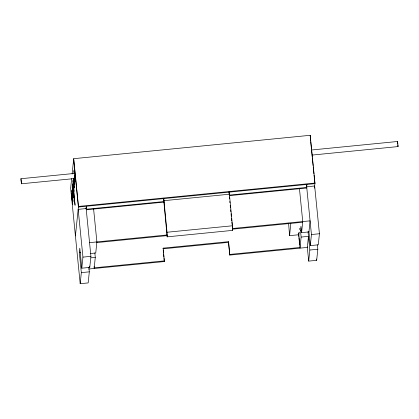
<?xml version="1.0" encoding="UTF-8"?>
<svg xmlns="http://www.w3.org/2000/svg" width="419" height="419" viewBox="0 0 419 419"><rect width="100%" height="100%" fill="white"/><g stroke="black" fill="none" stroke-linecap="round" stroke-linejoin="round"><path stroke-width="0.63" d="M71.649 178.546L70.654 188.178L80.191 283.7L88.168 282.914L89.315 271.837L88.859 267.306M72.115 174.047L73.707 158.675L310.191 135.3L314.957 183.061L314.433 188.152M75.42 235.939L78.473 206.436L73.707 158.675M80.191 283.7L81.333 272.628L79.332 252.563L79.788 248.132L81.794 268.197L89.771 267.406L90.918 256.334L86.131 208.4M86.125 208.814L86.387 206.248M86.136 207.3L86.272 209.788L164.332 202.073M81.794 268.197L82.936 257.125L78.17 209.359L86.146 208.573M94.144 268.49L95.286 257.418L94.841 252.961M163.153 248.153L163.08 248.818L228.507 242.35L228.575 241.684L163.153 248.153L164.353 261.55L88.634 269.035M232.33 226.574L232.576 230.387L167.155 236.85L163.567 198.465M299.988 248.142L301.135 237.07L308.473 236.342L307.331 247.419L229.78 255.082L228.575 241.684M288.586 223.217L289.566 235.656L299.14 234.708M289.566 235.656L290.838 223.353M299.276 233.414L299.407 232.116M299.674 229.528L299.81 228.235M310.191 135.3L310.579 140.412M301.135 237.07L300.502 230.701L300.957 226.27L301.591 232.639L308.934 231.911L310.076 220.839L232.524 228.507L232.456 229.167L302.67 222.227M301.591 232.639L302.738 221.562L299.449 188.618M306.65 187.015L306.918 184.444M306.535 184.208L306.797 187.99L229.387 195.642M317.366 244.717L317.822 249.247L316.675 260.325L308.698 261.11L309.84 250.038L308.028 231.885M306.677 186.774L314.659 185.984L319.425 233.744L318.278 244.822L310.301 245.607L311.443 234.535L306.661 186.596M75.446 178.468L21.448 183.773L20.95 178.719L74.283 173.445M311.684 149.976L397.542 141.491L397.809 143.811M312.197 155.067L398.05 146.577L397.542 141.491M78.473 206.436L314.957 183.061M86.324 209.233L163.74 201.581M229.444 195.086L306.855 187.434M167.024 232.246L232.451 225.778L229.397 194.217L163.97 200.68L167.024 232.246L167.155 236.85M89.551 242.638L167.102 234.97L167.034 235.635L96.82 242.58M79.332 252.563L80.558 252.442M300.502 230.701L301.722 230.581M90.237 253.532L95.747 252.987L96.889 241.915L93.599 208.966M82.936 257.125L90.918 256.334M311.443 234.535L319.425 233.744M91.007 257.842L95.286 257.418M164.421 260.885L94.212 267.83L94.081 266.536M229.848 254.422L300.056 247.477L298.574 232.618M81.333 272.628L89.315 271.837M309.84 250.038L317.822 249.247M398.05 146.577L397.846 144.906M20.95 178.719L21.458 183.805M73.409 178.106L74.346 188.068L73.367 178.609M229.298 193.934L229.23 193.348L229.324 194.259M229.287 194.023L229.355 194.615L229.172 191.724M163.871 200.397L163.808 199.816L163.902 200.722M163.86 200.486L163.929 201.078L163.75 198.192M310.709 141.706L311.417 148.803M311.547 150.096L312.255 157.193M312.385 158.487L313.093 165.584M313.223 166.877L313.931 173.974M314.061 175.268L314.894 183.658L78.411 207.033L73.644 159.272M316.549 259.031L316.675 260.325M308.876 231.372L310.301 245.607M307.279 246.911L308.698 261.11M298.506 233.283L298.831 236.515M298.957 237.809L299.669 244.911M228.994 191.996L229.24 194.479M229.376 196.94L229.57 198.873M229.827 201.45L229.952 202.738M230.209 205.315L230.466 207.892M230.66 209.825L230.853 211.757M231.047 213.69L231.304 216.267M231.498 218.199L231.765 220.865M231.89 222.138L232.142 224.684M228.507 242.35L229.78 255.082M163.211 250.091L163.462 252.636M163.593 253.909L163.908 257.093M164.033 258.366L164.353 261.55M89.64 266.112L89.771 267.406M74.373 175.467L75.043 181.401L73.959 170.58L74.2 173.649M74.2 178.95L74.697 184.742L73.98 178.29M232.451 225.778L232.576 230.387M72.257 187.167L73.32 198.009L72.257 187.167M71.911 190.493L72.974 201.335L71.911 190.493M72.602 183.862L73.655 194.667L72.602 183.862M71.586 193.908L72.639 204.645L71.586 193.908M72.964 180.652L74.011 191.389L72.964 180.652M73.571 190.043L75.043 205.153L73.571 190.043"/></g></svg>
